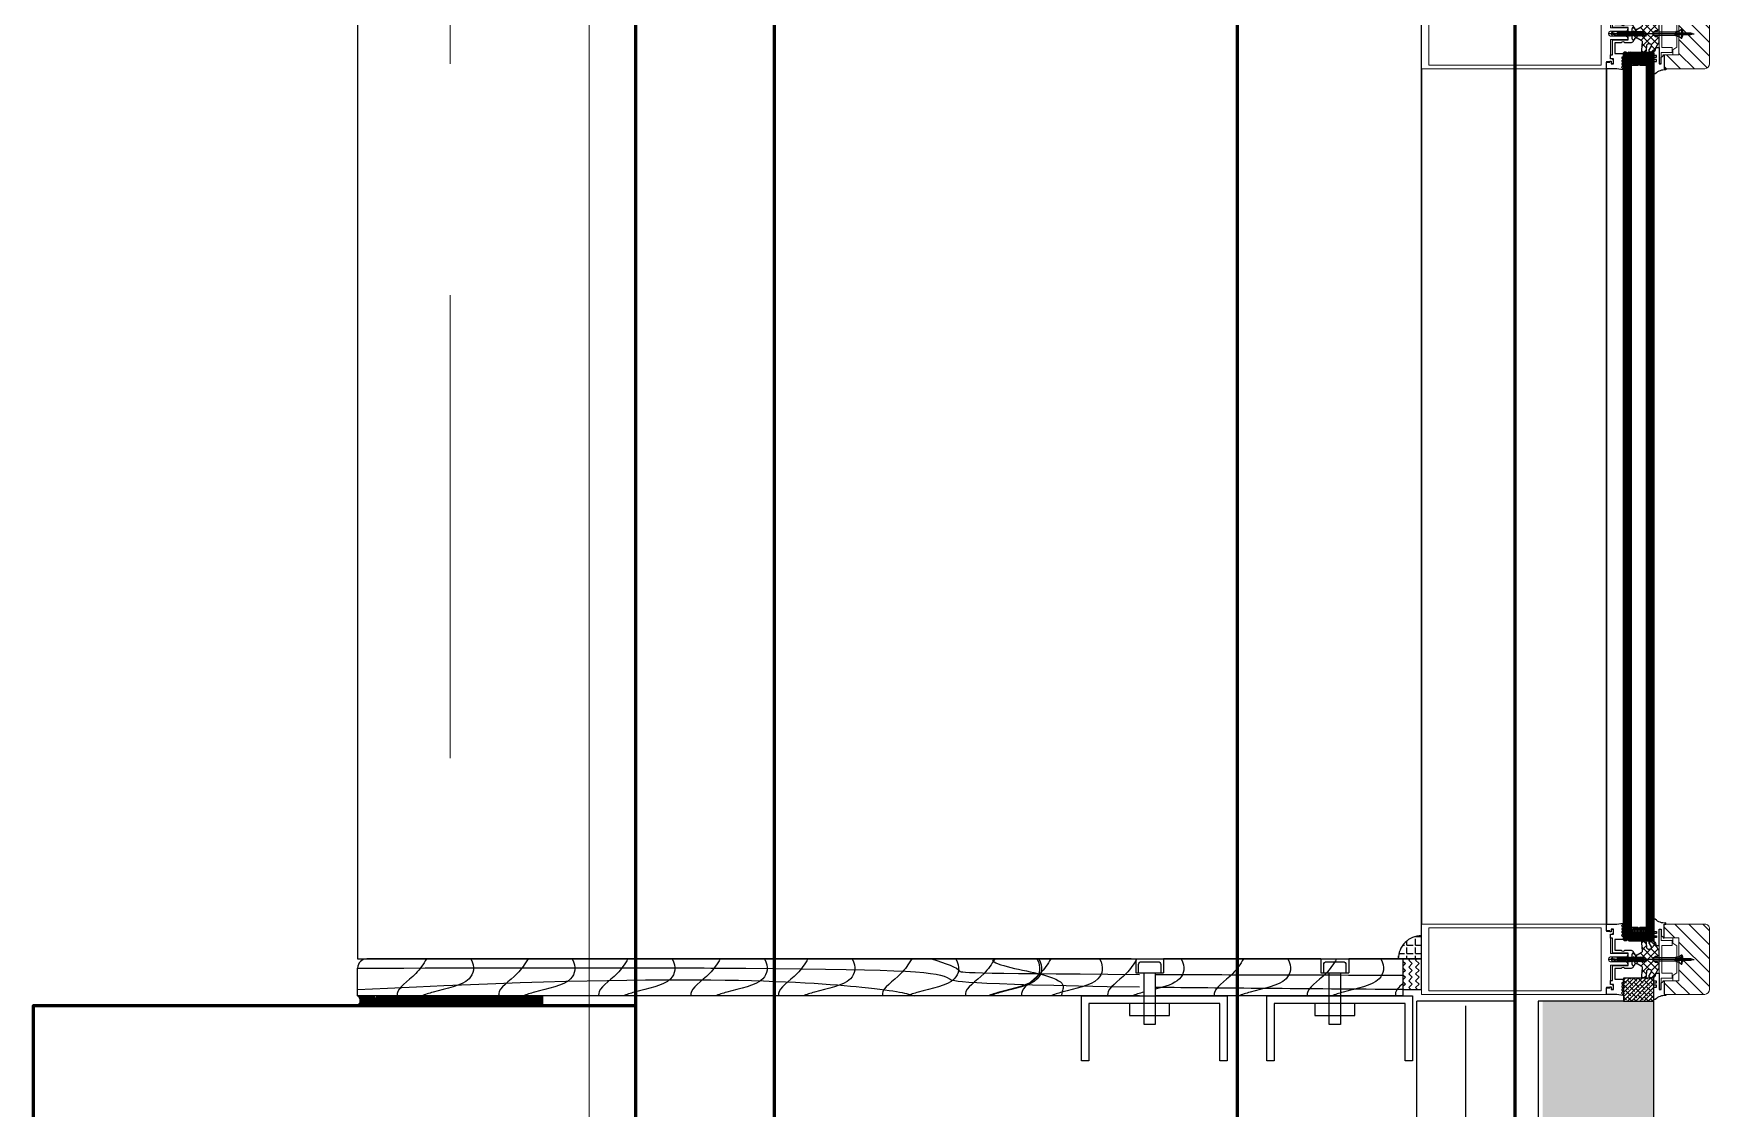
# Model space of a CAD drawing. Header units: centimetres. Extents: x -20963 to 233486, y -95276 to 159172.
# Drawn here: x 106858.2 to 107039.2, y 32817.1 to 32933.2 of the extents above; entities that cross this region are included whole.
import ezdxf

# ---------------------------------------------------------------- set-up
doc = ezdxf.new("R2010")
doc.units = ezdxf.units.CM
doc.header["$LTSCALE"] = 10
doc.header["$MEASUREMENT"] = 0
for name, pattern in [('006 plans$0$Dash2', [3, 1.5, -1.5]), ('006 plans$0$HIDDEN', [0.375, 0.25, -0.125]), ('DASHDOT2', [0.5, 0.25, -0.125, 0, -0.125])]:
    doc.linetypes.add(name, pattern=pattern)
for name, color, linetype in [('006 plans$0$$0$A-ELV-20', 11, 'Continuous'), ('006 plans$0$$WALL SECTION$0$A-LINE-20', 11, 'Continuous'), ('006 plans$0$$WALL SECTION$0$External Wall Details$0$A-DETL-INSL', 8, 'Continuous'), ('006 plans$0$A-ELEV3', 2, 'Continuous'), ('006 plans$0$A-ELEV5', 8, 'Continuous'), ('006 plans$0$Fastener', 80, 'Continuous'), ('006 plans$0$isocab panels', 5, 'Continuous'), ('A-MA-DEMISE LINE', 10, 'DASHDOT2'), ('LP-DIMENSION_INT_100', 51, 'Continuous')]:
    doc.layers.add(name, color=color, linetype=linetype)
for name, color, linetype, lineweight in [('006 plans$0$A-DOOR', 5, 'Continuous', 13), ('006 plans$0$A-FLOR-OVHD', 1, '006 plans$0$Dash2', 13), ('006 plans$0$A-LIN-30', 2, 'Continuous', 30), ('006 plans$0$A-WALL-FULL', 6, 'Continuous', 60), ('006 plans$0$aluminium', 9, 'Continuous', 9), ('006 plans$0$EPDM Gasket', 77, 'Continuous', 25), ('006 plans$0$Glazing', 3, 'Continuous', 25), ('006 plans$0$Hatch', 89, 'Continuous', 13), ('006 plans$0$timber', 252, 'Continuous', 13), ('006 Slab Edge$0$A-SLB-EDG', 171, 'Continuous', 60), ('006 Slab Edge$0$UPSTAND', 4, 'Continuous', 60)]:
    doc.layers.add(name, color=color, linetype=linetype, lineweight=lineweight)
doc.linetypes.add('006 plans$0$$WALL SECTION$0$External Wall Details$0$BATTING', pattern='A,0.00254,-2.54,[134,ltypeshp.shx,S=2.54,R=0,X=-2.54,Y=0],-5.08,[134,ltypeshp.shx,S=2.54,R=180,X=2.54,Y=0],-2.54', length=10.16254)

# ---------------------------------------------------------------- blocks, each defined once
blk = doc.blocks.new('006 plans$0$SPF2_MULLION')
at = {"layer": '006 plans$0$Hatch'}
h = blk.add_hatch(dxfattribs=at)
h.set_pattern_fill('JIS_WOOD', color=256, scale=15, style=0)
h.set_pattern_definition([(45, (-3416.731, -1551.975), (-7.5, 7.5), [])])
edge = h.paths.add_edge_path()
edge.add_line((-37.8, 11.1), (-37.8, 55.1))
edge.add_arc((-32.8, 55.1), 5, 90, 180, ccw=False)
edge.add_line((-32.8, 60.1), (32.8, 60.1))
edge.add_arc((32.3, 54.2), 5.88, 8.3766, 84.9448, ccw=False)
edge.add_line((38.1, 55.1), (38.2, 11.1))
edge.add_line((38.2, 11.1), (23.2, 11.1))
edge.add_line((23.2, 11.1), (23.2, 27))
edge.add_line((23.2, 27), (-22.9, 27))
edge.add_line((-22.9, 27), (-22.9, 11.1))
edge.add_line((-22.9, 11.1), (-37.8, 11.1))
h = blk.add_hatch(dxfattribs=at)
h.set_pattern_fill('ANSI37', color=87, scale=1.796366, angle=180, style=0)
h.set_pattern_definition([(225, (5964.251, 1707.88), (4.0329576, -4.0329576), []), (315, (5964.251, 1707.88), (4.0329576, 4.0329576), [])])
h.paths.add_polyline_path([(17.2, -5.2), (17.7, -5.3), (18.1, -5.4), (18.6, -5.3), (19, -5.2), (19.4, -4.9), (19.7, -4.5), (19.9, -4.1), (19.9, -3.6), (19.9, -1.5), (19.9, -1.1), (19.7, -0.6), (19.4, -0.3), (19, 0), (9.6, 5.5), (9.3, 5.6), (9, 5.7), (8.7, 5.7), (5.5, 5.7), (5.1, 5.7), (4.6, 5.5), (4.3, 5.2), (4, 4.8), (3.8, 4.4), (3.7, 3.9), (3.7, 2.2), (3.7, 2), (3.6, 1.8), (3.5, 1.6), (2.5, 0.6), (2.2, 0.4), (1.9, 0.2), (1.6, 0.1), (1.2, 0.1), (-0.9, 0.1), (-1.4, 0.1), (-1.8, 0.3), (-2.2, 0.6), (-3.2, 1.6), (-3.3, 1.8), (-3.4, 2), (-3.4, 2.2), (-3.4, 3.9), (-3.5, 4.3), (-3.6, 4.7), (-3.8, 5.1), (-4.1, 5.3), (-4.5, 5.6), (-4.8, 5.7), (-5.2, 5.7), (-8.4, 5.7), (-8.7, 5.7), (-9, 5.6), (-9.3, 5.5), (-18.7, 0), (-19.1, -0.3), (-19.4, -0.6), (-19.5, -1.1), (-19.6, -1.5), (-19.6, -3.6), (-19.5, -4.1), (-19.4, -4.5), (-19.1, -4.9), (-18.7, -5.2), (-18.3, -5.3), (-17.8, -5.4), (-17.3, -5.3), (-16.9, -5.2), (-13.3, -3.1), (-12.9, -2.9), (-12.5, -2.9), (-12.1, -2.9), (-11.7, -3), (-11.3, -3.2), (-11, -3.5), (-10.8, -3.8), (-10.7, -4.2), (-10.6, -4.6), (-10.6, -5.8), (-10.7, -6.3), (-10.8, -6.7), (-11.1, -7), (-11.4, -7.3), (-11.8, -7.5), (-12.3, -7.6), (-18, -8.1), (-18.4, -8.2), (-18.8, -8.4), (-19.1, -8.7), (-19.4, -9.1), (-19.5, -9.5), (-19.6, -9.9), (-19.6, -11.7), (-19.6, -12.1), (-19.4, -12.5), (-19.2, -12.9), (-18.9, -13.2), (-18.5, -13.4), (-18.1, -13.5), (-17.7, -13.5), (-8.7, -12.7), (-8.3, -12.7), (-7.9, -12.8), (-7.6, -13), (-7.2, -13.3), (-7, -13.6), (-4.4, -18.2), (-4.3, -18.4), (-4.2, -18.6), (-4.2, -19.5), (-4.3, -19.8), (-4.4, -20), (-4.5, -20.1), (-4.7, -20.3), (-4.9, -20.4), (-5.9, -20.7), (-6.1, -20.8), (-6.2, -20.9), (-6.4, -21.1), (-6.5, -21.3), (-6.5, -21.6), (-6.5, -22), (-6.4, -22.5), (-6.3, -22.9), (-6, -23.3), (-5.6, -23.6), (-5.2, -23.7), (-4.7, -23.8), (5, -23.8), (5.4, -23.8), (5.8, -23.6), (6.1, -23.4), (6.4, -23.1), (6.6, -22.8), (6.8, -22.4), (6.8, -22), (6.8, -21.6), (6.8, -21.3), (6.7, -21.1), (6.6, -20.9), (6.4, -20.8), (6.2, -20.7), (5.2, -20.4), (5, -20.3), (4.8, -20.1), (4.7, -20), (4.6, -19.8), (4.6, -19.5), (4.6, -18.6), (4.6, -18.4), (4.7, -18.2), (7.3, -13.6), (7.6, -13.3), (7.9, -13), (8.2, -12.8), (8.6, -12.7), (9, -12.7), (18, -13.5), (18.4, -13.5), (18.8, -13.4), (19.2, -13.2), (19.5, -12.9), (19.7, -12.5), (19.9, -12.1), (19.9, -11.7), (19.9, -9.9), (19.9, -9.5), (19.7, -9.1), (19.4, -8.7), (19.1, -8.4), (18.7, -8.2), (18.3, -8.1), (12.6, -7.6), (12.1, -7.5), (11.7, -7.3), (11.4, -7), (11.1, -6.7), (11, -6.3), (10.9, -5.8), (10.9, -4.6), (11, -4.2), (11.2, -3.7), (11.5, -3.4), (11.8, -3.1), (12.3, -2.9), (12.7, -2.8), (13.2, -2.9), (13.6, -3.1)])
at = {"layer": '006 plans$0$aluminium'}
for points in [[(15.2, 8.7), (-14.8, 8.7), (-14.8, 19.6), (-20.1, 19.6), (-20.1, 7.7), (-32, 7.7), (-32, 5.7), (32.3, 5.7), (32.3, 7.7), (20.4, 7.7), (20.4, 19.6), (15.2, 19.6), (15.2, 8.7)], [(23.2, 27), (23.2, 20.4), (17.5, 20.4), (14.9, 24.8), (-14.6, 24.8), (-17.2, 20.4), (-22.9, 20.4), (-22.9, 27), (23.2, 27)]]:
    blk.add_lwpolyline(points, dxfattribs=at)
blk.add_lwpolyline([(-30, -51.1), (-37.8, -51.1), (-37.8, -251.1), (38.2, -251.1), (38.2, -51.1), (30.3, -51.1), (30.3, -47.4), (29.8, -47.4), (29.8, -46.1), (32.3, -46.1), (32.3, -43.9), (28.4, -43.9, 0.292757), (27.5, -45.6), (27.5, -47), (6.3, -47), (6.3, -27.8), (2.9, -29.2), (2.9, -46.7), (1.9, -48.7), (-1.5, -48.7), (-2.6, -46.7), (-2.6, -29.2), (-6, -27.8), (-6, -47), (-27.2, -47), (-27.2, -45.6, 0.292757), (-28, -43.9), (-32, -43.9), (-32, -46.1), (-29.5, -46.1), (-29.5, -47.4), (-30, -47.4)], format="xyb", close=True, dxfattribs=at)
blk.add_lwpolyline([(-33.8, -243.1), (34.2, -243.1), (34.2, -57.1), (-33.8, -57.1)], close=True, dxfattribs=at)
at = {"layer": '006 plans$0$EPDM Gasket'}
for points in [[(-19.3, 0, -0.140493), (-14.8, 2.6), (-14.8, 5.7), (-32.4, 5.7), (-32.4, 7.7), (-25.1, 7.7, -0.399728), (-22.9, 10.2), (-22.9, 11.1), (-37.8, 11.1), (-37.8, 12.8), (-39.1, 12.8, -0.229751), (-43.2, 1.5), (-43.2, 0), (-30, 0), (-30, 2.9), (-27.9, 2.9), (-27.9, 0), (-25.4, 0), (-25.4, 2.9), (-23.3, 2.9), (-23.3, 0), (-19.3, 0)], [(19.6, 0, 0.140493), (15.1, 2.6), (15.1, 5.7), (32.7, 5.7), (32.7, 7.7), (25.4, 7.7, 0.399728), (23.2, 10.2), (23.2, 11.1), (38.2, 11.1), (38.2, 12.8), (39.4, 12.8, 0.229751), (43.5, 1.5), (43.5, 0), (30.3, 0), (30.3, 2.9), (28.2, 2.9), (28.2, 0), (25.7, 0), (25.7, 2.9), (23.6, 2.9), (23.6, 0), (19.6, 0)], [(6.8, -27.8), (-6.5, -27.8), (-6.5, -44.7), (-22.6, -44.7), (-22.6, -46.8), (-27, -46.8), (-27, -43.6), (-32.5, -43.6), (-32.5, -46.1), (-29.5, -46.1), (-29.5, -47.4), (-30.6, -47.4), (-30.6, -51.1), (-37.8, -51.1), (-37.8, -42, 0.063303), (-38.9, -33.6), (-38.9, -32.9), (-37.8, -32.9), (-37.1, -34.2, 0.827861), (-35.5, -34.1), (-35.5, -32.9), (-34.3, -32.9), (-33.3, -34.5, 0.567419), (-32, -34.3), (-32, -32.9), (-30.9, -32.9), (-30.1, -34.2, 0.827861), (-28.6, -34.1), (-28.6, -32.9), (-27.3, -32.9), (-26.4, -34.5, 0.567419), (-25, -34.3), (-25, -33), (-21.3, -33), (-21.3, -42.3), (-9.9, -42.3), (-9.9, -35.3, 0.663714), (-9.9, -31.3), (-9.9, -25.6, -0.178684), (-8.4, -22.3), (-6.5, -22.3, -0.102284), (-5.2, -23.8), (0.2, -23.8), (5.5, -23.8, -0.102284), (6.8, -22.3), (8.7, -22.3, -0.178684), (10.2, -25.6), (10.2, -31.3, 0.663714), (10.2, -35.3), (10.2, -42.3), (21.7, -42.3), (21.7, -33), (25.4, -33), (25.4, -34.3, 0.567419), (26.7, -34.5), (27.7, -32.9), (28.9, -32.9), (28.9, -34.1, 0.827861), (30.4, -34.2), (31.2, -32.9), (32.3, -32.9), (32.3, -34.3, 0.567419), (33.6, -34.5), (34.6, -32.9), (35.8, -32.9), (35.8, -34.1, 0.827861), (37.4, -34.2), (38.2, -32.9), (39.2, -32.9), (39.2, -33.6, 0.063303), (38.2, -42), (38.2, -51.1), (30.9, -51.1), (30.9, -47.4), (29.8, -47.4), (29.8, -46.1), (32.8, -46.1), (32.8, -43.6), (27.3, -43.6), (27.3, -46.8), (22.9, -46.8), (22.9, -44.7), (6.8, -44.7), (6.8, -27.8)]]:
    blk.add_lwpolyline(points, format="xyb", dxfattribs=at)
blk.add_lwpolyline([(17.2, -5.2), (17.7, -5.3), (18.1, -5.4), (18.6, -5.3), (19, -5.2), (19.4, -4.9), (19.7, -4.5), (19.9, -4.1), (19.9, -3.6), (19.9, -1.5), (19.9, -1.1), (19.7, -0.6), (19.4, -0.3), (19, 0), (9.6, 5.5), (9.3, 5.6), (9, 5.7), (8.7, 5.7), (5.5, 5.7), (5.1, 5.7), (4.6, 5.5), (4.3, 5.2), (4, 4.8), (3.8, 4.4), (3.7, 3.9), (3.7, 2.2), (3.7, 2), (3.6, 1.8), (3.5, 1.6), (2.5, 0.6), (2.2, 0.4), (1.9, 0.2), (1.6, 0.1), (1.2, 0.1), (-0.9, 0.1), (-1.4, 0.1), (-1.8, 0.3), (-2.2, 0.6), (-3.2, 1.6), (-3.3, 1.8), (-3.4, 2), (-3.4, 2.2), (-3.4, 3.9), (-3.5, 4.3), (-3.6, 4.7), (-3.8, 5.1), (-4.1, 5.3), (-4.5, 5.6), (-4.8, 5.7), (-5.2, 5.7), (-8.4, 5.7), (-8.7, 5.7), (-9, 5.6), (-9.3, 5.5), (-18.7, 0), (-19.1, -0.3), (-19.4, -0.6), (-19.5, -1.1), (-19.6, -1.5), (-19.6, -3.6), (-19.5, -4.1), (-19.4, -4.5), (-19.1, -4.9), (-18.7, -5.2), (-18.3, -5.3), (-17.8, -5.4), (-17.3, -5.3), (-16.9, -5.2), (-13.3, -3.1), (-12.9, -2.9), (-12.5, -2.9), (-12.1, -2.9), (-11.7, -3), (-11.3, -3.2), (-11, -3.5), (-10.8, -3.8), (-10.7, -4.2), (-10.6, -4.6), (-10.6, -5.8), (-10.7, -6.3), (-10.8, -6.7), (-11.1, -7), (-11.4, -7.3), (-11.8, -7.5), (-12.3, -7.6), (-18, -8.1), (-18.4, -8.2), (-18.8, -8.4), (-19.1, -8.7), (-19.4, -9.1), (-19.5, -9.5), (-19.6, -9.9), (-19.6, -11.7), (-19.6, -12.1), (-19.4, -12.5), (-19.2, -12.9), (-18.9, -13.2), (-18.5, -13.4), (-18.1, -13.5), (-17.7, -13.5), (-8.7, -12.7), (-8.3, -12.7), (-7.9, -12.8), (-7.6, -13), (-7.2, -13.3), (-7, -13.6), (-4.4, -18.2), (-4.3, -18.4), (-4.2, -18.6), (-4.2, -19.5), (-4.3, -19.8), (-4.4, -20), (-4.5, -20.1), (-4.7, -20.3), (-4.9, -20.4), (-5.9, -20.7), (-6.1, -20.8), (-6.2, -20.9), (-6.4, -21.1), (-6.5, -21.3), (-6.5, -21.6), (-6.5, -22), (-6.4, -22.5), (-6.3, -22.9), (-6, -23.3), (-5.6, -23.6), (-5.2, -23.7), (-4.7, -23.8), (5, -23.8), (5.4, -23.8), (5.8, -23.6), (6.1, -23.4), (6.4, -23.1), (6.6, -22.8), (6.8, -22.4), (6.8, -22), (6.8, -21.6), (6.8, -21.3), (6.7, -21.1), (6.6, -20.9), (6.4, -20.8), (6.2, -20.7), (5.2, -20.4), (5, -20.3), (4.8, -20.1), (4.7, -20), (4.6, -19.8), (4.6, -19.5), (4.6, -18.6), (4.6, -18.4), (4.7, -18.2), (7.3, -13.6), (7.6, -13.3), (7.9, -13), (8.2, -12.8), (8.6, -12.7), (9, -12.7), (18, -13.5), (18.4, -13.5), (18.8, -13.4), (19.2, -13.2), (19.5, -12.9), (19.7, -12.5), (19.9, -12.1), (19.9, -11.7), (19.9, -9.9), (19.9, -9.5), (19.7, -9.1), (19.4, -8.7), (19.1, -8.4), (18.7, -8.2), (18.3, -8.1), (12.6, -7.6), (12.1, -7.5), (11.7, -7.3), (11.4, -7), (11.1, -6.7), (11, -6.3), (10.9, -5.8), (10.9, -4.6), (11, -4.2), (11.2, -3.7), (11.5, -3.4), (11.8, -3.1), (12.3, -2.9), (12.7, -2.8), (13.2, -2.9), (13.6, -3.1)], close=True, dxfattribs=at)
at = {"layer": '006 plans$0$Fastener'}
for p, q in [((-0.9, 39.7), (1.2, 40.1)), ((-0.9, 38.9), (1.2, 39.3)), ((-0.9, 38.2), (1.2, 38.5)), ((-0.9, 37.4), (1.2, 37.8)), ((-0.9, 36.6), (1.2, 37)), ((-0.9, 35.8), (1.2, 36.2)), ((-0.7, 40.5), (1, 40.8)), ((-0.6, 39.5), (0.2, 42)), ((-0.6, 38.8), (-0.6, 39.5)), ((-0.6, 38), (-0.6, 38.8)), ((-0.6, 37.2), (-0.6, 38)), ((-0.6, 36.5), (-0.6, 37.2)), ((-0.6, 35.7), (-0.6, 36.5)), ((1, 39.9), (0.2, 42)), ((1, 39.1), (1, 39.9)), ((1, 38.4), (1, 39.1)), ((1, 37.6), (1, 38.4)), ((1, 36.8), (1, 37.6)), ((1, 36.1), (1, 36.8)), ((-3, 24.7), (-3, 24.7)), ((-2.9, 24.8), (3.2, 24.8)), ((-2.8, 24.6), (-2.9, 24.6)), ((-2.1, 23.9), (-2.8, 24.6)), ((-2.6, 24.6), (3, 24.6)), ((-1.9, 24.5), (-1.9, 24.1)), ((-1.4, 24.6), (-1.8, 24.6)), ((-1.8, 24), (2.1, 24)), ((2.1, 23.9), (-1.8, 23.9)), ((2, 23.7), (-1.7, 23.7)), ((-1.4, 24.8), (-1.4, 24.6)), ((-1.3, 24.8), (-1.4, 24.8)), ((1.7, 24.6), (-1.4, 24.6)), ((1.6, 24.8), (-1.3, 24.8)), ((-0.9, 35.1), (1.2, 35.5)), ((-0.9, 34.3), (1.2, 34.7)), ((-0.9, 33.5), (1.2, 33.9)), ((-0.9, 32.8), (1.2, 33.1)), ((-0.9, 32), (1.2, 32.4)), ((-0.9, 31.2), (1.2, 31.6)), ((-0.9, 30.5), (1.2, 30.8)), ((-0.9, 29.7), (1.2, 30.1)), ((-0.9, 28.9), (1.2, 29.3)), ((-0.9, 28.1), (1.2, 28.5)), ((-0.9, 27.4), (1.2, 27.8)), ((-0.9, 26.6), (1.2, 27)), ((-0.9, 25.8), (1.2, 26.2)), ((-0.6, 34.9), (-0.6, 35.7)), ((-0.6, 34.1), (-0.6, 34.9)), ((-0.6, 33.4), (-0.6, 34.1)), ((-0.6, 32.6), (-0.6, 33.4)), ((-0.6, 31.8), (-0.6, 32.6)), ((-0.6, 31.1), (-0.6, 31.8)), ((-0.6, 30.3), (-0.6, 31.1)), ((-0.6, 29.5), (-0.6, 30.3)), ((-0.6, 28.8), (-0.6, 29.5)), ((-0.6, 28), (-0.6, 28.8)), ((-0.6, 27.2), (-0.6, 28)), ((-0.6, 26.4), (-0.6, 27.2)), ((-0.6, 25.7), (-0.6, 26.4)), ((-0.6, 25.1), (-0.6, 25.7)), ((0, 25.4), (1.2, 25.4)), ((1, 35.3), (1, 36.1)), ((1, 34.5), (1, 35.3)), ((1, 33.8), (1, 34.5)), ((1, 33), (1, 33.8)), ((1, 32.2), (1, 33)), ((1, 31.4), (1, 32.2)), ((1, 30.7), (1, 31.4)), ((1, 29.9), (1, 30.7)), ((1, 29.1), (1, 29.9)), ((1, 28.4), (1, 29.1)), ((1, 27.6), (1, 28.4)), ((1, 26.8), (1, 27.6)), ((1, 26.1), (1, 26.8)), ((1, 25.3), (1, 26.1)), ((1, 25.1), (1, 25.3)), ((1.7, 24.8), (1.6, 24.8)), ((1.7, 24.6), (1.7, 24.8)), ((2.1, 24.6), (1.7, 24.6)), ((2.2, 24.1), (2.2, 24.5)), ((3.1, 24.6), (2.4, 23.9)), ((3.2, 24.6), (3.1, 24.6)), ((3.4, 24.7), (3.4, 24.7))]:
    blk.add_line(p, q, dxfattribs=at)
at = {"layer": '006 plans$0$Fastener', "color": 2}
blk.add_line((0.2, 22.4), (0.2, 43.4), dxfattribs=at)
at = {"layer": '006 plans$0$Fastener'}
for points in [[(2.2, 24.9), (2.2, -0.9), (-1.9, -0.9), (-1.9, 24.9, -0.199799), (-2.5, 26.9), (-4.8, 29.7), (-4.8, 30.1, -0.053028), (-2.7, 31)], [(-1.9, 24.9), (2.2, 24.9, 0.199799), (2.8, 26.9), (5.2, 29.7), (5.2, 30.1, 0.053028), (3, 31)]]:
    blk.add_lwpolyline(points, format="xyb", dxfattribs=at)
for points in [[(-4.8, 29.9), (5.2, 29.9)], [(-2.7, 31), (3, 31)], [(-2.5, 26.9), (2.8, 26.9)], [(2.1, -8.9), (2.1, -10.2), (2.1, -10.2), (2.1, -10.2), (2, -10.3), (1.9, -10.3), (1.6, -10.4), (1, -10.5), (-0.9, -10.8), (-1.4, -10.9), (-1.7, -10.9), (-2.3, -11.2), (-2.5, -11.2), (-2.5, -11.3), (-2.3, -11.4), (-1.8, -11.6)], [(-1.8, -13.3), (-2.3, -13.1), (-2.5, -13.1), (-2.5, -13), (-1.7, -12.7), (-1.5, -12.6), (-1.1, -12.6), (-0.2, -12.4), (0.9, -12.2), (1.4, -12.2), (1.8, -12.1), (2, -12), (2.1, -12), (2.1, -11.9), (2.1, -11.9), (2.1, -10.7)], [(2.1, -12.5), (2.1, -13.7), (2.1, -13.7), (2.1, -13.8), (2, -13.8), (1.8, -13.8), (1.5, -13.9), (1, -14), (-0.9, -14.3), (-1.4, -14.4), (-1.7, -14.4), (-2.4, -14.8), (-2.5, -14.8), (-2.3, -14.9), (-1.8, -15.1)], [(-1.8, -16.9), (-2.3, -16.7), (-2.5, -16.6), (-2.4, -16.5), (-1.6, -16.2), (-1.4, -16.1), (-0.8, -16), (1, -15.8), (1.4, -15.7), (1.8, -15.6), (1.9, -15.6), (2.1, -15.5), (2.1, -15.5), (2.1, -15.5), (2.1, -15.4), (2.1, -14.2)], [(2.1, -16), (2.1, -17.2), (2.1, -17.2), (2.1, -17.3), (2, -17.3), (1.9, -17.3), (1.8, -17.4), (1.4, -17.4), (0.9, -17.5), (-0.8, -17.8), (-1.3, -17.9), (-1.6, -18), (-1.8, -18), (-2.4, -18.3), (-2.5, -18.3), (-2.4, -18.4), (-1.8, -18.6)], [(-1.8, -11), (-1.8, -9.8), (-1.8, -9.7), (-1.8, -9.7), (-1.7, -9.7), (-1.4, -9.6), (-1, -9.5), (1.1, -9.2), (1.6, -9.1), (1.9, -9), (2, -9), (2.6, -8.7), (2.8, -8.7), (2.7, -8.6), (2.1, -8.4)], [(-1.8, -12.7), (-1.8, -11.5), (-1.8, -11.5), (-1.8, -11.4), (-1.7, -11.4), (-1.4, -11.3), (-0.8, -11.2), (0.8, -11), (1.4, -10.9), (1.8, -10.8), (2, -10.8), (2.8, -10.4), (2.8, -10.4), (2.6, -10.3), (2.1, -10.1)], [(-1.8, -14.5), (-1.8, -13.3), (-1.8, -13.2), (-1.8, -13.2), (-1.7, -13.2), (-1.5, -13.1), (-1, -13), (0.9, -12.7), (1.5, -12.6), (1.8, -12.6), (2, -12.5), (2.6, -12.3), (2.8, -12.2), (2.8, -12.1), (2.6, -12), (2.1, -11.9)], [(-1.8, -16.3), (-1.8, -15), (-1.8, -15), (-1.8, -15), (-1.6, -14.9), (-1.4, -14.8), (-0.8, -14.8), (0.9, -14.5), (1.4, -14.4), (1.7, -14.3), (1.9, -14.3), (2, -14.3), (2.6, -14), (2.8, -13.9), (2.8, -13.9), (2.1, -13.6)], [(2.1, -15.4), (2.8, -15.6), (2.8, -15.7), (2.6, -15.8), (2, -16), (1.9, -16.1), (1.6, -16.1), (1.1, -16.2), (-0.9, -16.5), (-1.4, -16.6), (-1.6, -16.7), (-1.8, -16.7), (-1.8, -16.8), (-1.8, -16.8), (-1.8, -18)], [(-1.8, -19.8), (-1.8, -18.6), (-1.8, -18.5), (-1.8, -18.5), (-1.7, -18.5), (-1.4, -18.4), (-1.1, -18.3), (0, -18.1), (1.1, -18), (1.6, -17.9), (1.8, -17.8), (2, -17.8), (2, -17.8), (2, -17.8), (2.7, -17.5), (2.8, -17.5), (2.7, -17.4), (2.1, -17.1)], [(2.1, -19), (2.1, -17.7)], [(-1.8, -20.4), (-2.4, -20.2), (-2.5, -20.1), (-2.4, -20), (-1.7, -19.8), (-1.6, -19.7), (-1.3, -19.6), (-0.9, -19.5), (0.8, -19.3), (1.3, -19.2), (1.8, -19.1), (2, -19.1), (2.1, -19), (2.1, -19), (2.1, -19)], [(2.1, -20.7), (2.1, -20.7), (2.1, -20.8), (2, -20.8), (1.8, -20.9), (1.4, -21), (0.9, -21.1), (-0.9, -21.3), (-1.4, -21.4), (-1.7, -21.5), (-1.8, -21.5), (-2.4, -21.8), (-2.5, -21.8), (-2.4, -21.9), (-1.8, -22.1)], [(2.1, -21.3), (2.1, -22.5), (2.1, -22.5), (2.1, -22.5), (2, -22.6), (1.8, -22.6), (1.4, -22.7), (0.9, -22.8), (-0.9, -23.1), (-1.4, -23.2), (-1.7, -23.2), (-1.8, -23.3), (-2.4, -23.5), (-2.5, -23.6), (-2.4, -23.7), (-1.8, -23.9)], [(-1.8, -25.7), (-2.4, -25.4), (-2.5, -25.4), (-2.4, -25.3), (-1.8, -25), (-1.6, -25), (-1.3, -24.9), (-0.9, -24.8), (0.8, -24.6), (1.3, -24.5), (1.8, -24.4), (2, -24.4), (2.1, -24.3), (2.1, -24.3), (2.1, -24.2), (2.1, -23)], [(-1.8, -27.4), (-2.4, -27.2), (-2.5, -27.1), (-2.4, -27), (-1.7, -26.8), (-1.6, -26.7), (-1.1, -26.6), (-0.6, -26.5), (1, -26.3), (1.6, -26.2), (1.9, -26.1), (2, -26.1), (2.1, -26.1), (2.1, -26), (2.1, -26), (2.1, -24.8)], [(2.1, -26.5), (2.1, -27.8), (2.1, -27.8), (2.1, -27.8), (2, -27.9), (1.9, -27.9), (1.5, -28), (1.1, -28.1), (-0.5, -28.3), (-1.3, -28.4), (-1.6, -28.5), (-1.7, -28.6), (-2.3, -28.8), (-2.5, -28.9), (-2.4, -28.9), (-1.8, -29.2)], [(2.1, -28.3), (2.1, -29.5), (2.1, -29.5), (2.1, -29.6), (2, -29.6), (1.8, -29.7), (1.6, -29.7), (1, -29.8), (-0.3, -30), (-1.1, -30.2), (-1.5, -30.2), (-1.7, -30.3), (-2.3, -30.5), (-2.5, -30.6), (-2.4, -30.7), (-1.8, -30.9)], [(2.1, -30.1), (2.1, -31.3), (2.1, -31.3), (2.1, -31.4), (2, -31.4), (1.8, -31.4), (1.4, -31.5), (0.8, -31.6), (-0.2, -31.8), (-1.1, -31.9), (-1.5, -32), (-1.7, -32.1), (-2.3, -32.3), (-2.5, -32.4), (-2.5, -32.4), (-1.8, -32.7)], [(-1.8, -34.5), (-2.3, -34.3), (-2.5, -34.2), (-2.5, -34.1), (-2.3, -34.1), (-1.7, -33.8), (-1.5, -33.7), (-1, -33.6), (0.9, -33.4), (1.5, -33.3), (1.8, -33.2), (2, -33.1), (2.1, -33.1), (2.1, -33.1), (2.1, -33), (2.1, -31.8)], [(2.1, -33.6), (2.1, -34.8), (2.1, -34.8), (2.1, -34.9), (2, -34.9), (1.9, -34.9), (1.6, -35), (1, -35.1), (-0.9, -35.4), (-1.4, -35.5), (-1.6, -35.5), (-1.8, -35.6), (-2.4, -35.9), (-2.5, -35.9), (-2.5, -35.9), (-2.5, -35.9), (-2.4, -36), (-1.8, -36.2)], [(2.1, -36.6), (2.5, -36.7), (2.6, -36.8), (2.6, -36.8), (2.6, -36.8), (2.4, -36.9), (2, -37.1), (1.8, -37.1), (1.5, -37.2), (0.9, -37.3), (-0.8, -37.5), (-1.4, -37.6), (-1.6, -37.6), (-1.8, -37.7), (-1.8, -37.7), (-1.8, -37.8), (-1.9, -37.8), (-2, -37.7), (-2, -37.7), (-2, -37.6), (-1.6, -37.4), (-1.2, -37.3), (-0.6, -37.2), (0.8, -37), (1.4, -36.9), (1.8, -36.8), (2, -36.8), (2.1, -36.7), (2.1, -36.7), (2.1, -36.6), (2.1, -35.3)], [(2.1, -18.9), (2.7, -19.1), (2.8, -19.2), (2.7, -19.3), (2.1, -19.5), (2, -19.6), (1.8, -19.6), (1.5, -19.7), (0.9, -19.8), (-0.9, -20), (-1.5, -20.1), (-1.7, -20.2), (-1.8, -20.3), (-1.8, -20.3), (-1.8, -20.3), (-1.8, -21.6)], [(2.1, -20.7), (2.7, -20.9), (2.8, -21), (2.7, -21), (2.1, -21.3), (2, -21.3), (1.8, -21.4), (1.4, -21.4), (0.8, -21.6), (0, -21.7), (-1, -21.8), (-1.5, -21.9), (-1.7, -22), (-1.8, -22), (-1.8, -22.1), (-1.8, -22.1), (-1.8, -23.3)], [(2.1, -22.4), (2.7, -22.6), (2.8, -22.7), (2.7, -22.8), (2.1, -23), (2, -23.1), (1.7, -23.1), (1.4, -23.2), (0.9, -23.3), (-0.2, -23.5), (-1.1, -23.6), (-1.5, -23.7), (-1.7, -23.7), (-1.8, -23.8), (-1.8, -23.8), (-1.8, -23.8), (-1.8, -25.1)], [(-1.8, -26.8), (-1.8, -25.6), (-1.8, -25.6), (-1.8, -25.5), (-1.7, -25.5), (-1.5, -25.4), (-1, -25.3), (0, -25.2), (0.8, -25.1), (1.4, -25), (1.8, -24.9), (2, -24.8), (2.1, -24.8), (2.7, -24.5), (2.8, -24.5), (2.7, -24.4), (2.1, -24.2)], [(-1.8, -28.6), (-1.8, -27.4), (-1.8, -27.3), (-1.8, -27.3), (-1.7, -27.3), (-1.4, -27.2), (-0.8, -27.1), (1, -26.8), (1.4, -26.7), (1.8, -26.7), (2, -26.6), (2.1, -26.6), (2.7, -26.3), (2.8, -26.2), (2.7, -26.2), (2.1, -25.9)], [(-1.8, -30.3), (-1.8, -29.1), (-1.8, -29.1), (-1.8, -29), (-1.7, -29), (-1.6, -29), (-1.3, -28.9), (-0.5, -28.8), (0.8, -28.6), (1.5, -28.5), (1.8, -28.4), (2, -28.3), (2.1, -28.3), (2.7, -28.1), (2.8, -28), (2.7, -27.9), (2.1, -27.7)], [(-1.8, -32.1), (-1.8, -30.9), (-1.8, -30.9), (-1.8, -30.8), (-1.7, -30.8), (-1.5, -30.7), (-1.1, -30.6), (-0.3, -30.5), (1.1, -30.3), (1.5, -30.2), (1.8, -30.2), (1.9, -30.1), (2.7, -29.8), (2.8, -29.7), (2.6, -29.7), (2.1, -29.5)], [(2.1, -31.2), (2.6, -31.4), (2.8, -31.5), (2.8, -31.6), (2, -31.9), (1.8, -31.9), (1.4, -32), (0.9, -32.1), (-0.9, -32.4), (-1.3, -32.4), (-1.6, -32.5), (-1.7, -32.6), (-1.8, -32.6), (-1.8, -32.6), (-1.8, -33.9)], [(2.1, -33), (2.6, -33.2), (2.8, -33.2), (2.8, -33.3), (2, -33.6), (1.8, -33.7), (1.4, -33.8), (0.9, -33.9), (-0.2, -34), (-1.1, -34.2), (-1.5, -34.2), (-1.7, -34.3), (-1.8, -34.3), (-1.8, -34.4), (-1.8, -34.4), (-1.8, -35.6)], [(-1.8, -36.1), (-1.6, -36), (-1.4, -36), (-0.9, -35.9), (1.1, -35.6), (1.6, -35.5), (1.9, -35.4), (2, -35.4), (2.6, -35.1), (2.8, -35.1), (2.8, -35), (2.6, -34.9), (2.1, -34.7)], [(-1.8, -35), (2.8, -35)], [(-1.8, -36.1), (-1.8, -36.1), (-1.8, -36.2), (-1.8, -37.5)], [(2.1, -20.7), (2.1, -19.5)], [(-2.1, -39.7), (2.4, -39.7)], [(-2.1, -39.7), (-2.1, -44.9), (0.2, -46.2), (2.4, -44.9), (2.4, -39.7)], [(-1.9, -39.7), (-1.9, -37.8)], [(-1.9, -38.3), (2.2, -38.3)], [(-1.9, -45), (-0.5, -44.5)], [(0.7, -39.7), (0.4, -40.7), (0.1, -41.9), (-0.2, -43.2), (-0.5, -44.5)], [(-0.5, -44.5), (0, -45.6), (0.2, -46.2), (1.9, -39.7)], [(2.2, -39.7), (2.2, -37)]]:
    blk.add_lwpolyline(points, dxfattribs=at)
at = {"layer": '006 plans$0$Fastener', "color": 2}
blk.add_lwpolyline([(0.2, 34.3), (0.2, -49.5)], dxfattribs=at)
at = {"layer": '006 plans$0$Fastener'}
for centre, radius, start, end in [((-2.9, 24.7), 0.11, 90, 180), ((-2.9, 24.7), 0.11, 180, 270), ((-1.7, 24.3), 0.55, 225, 270), ((-1.8, 24.5), 0.11, 90, 180), ((-1.8, 24.1), 0.11, 180, 270), ((-0.9, 25.1), 0.275, 270, 0), ((1.2, 25.1), 0.275, 180, 270), ((2, 24.3), 0.55, 270, 315), ((2.1, 24.5), 0.11, 0, 90), ((2.1, 24.1), 0.11, 270, 0), ((3.2, 24.7), 0.11, 0, 90), ((3.2, 24.7), 0.11, 270, 0)]:
    blk.add_arc(centre, radius, start, end, dxfattribs=at)
at = {"layer": '006 plans$0$timber'}
blk.add_lwpolyline([(-37.8, 11.1), (-37.8, 55.1, -0.414214), (-32.8, 60.1), (32.8, 60.1, -0.347103), (38.1, 55.1), (38.2, 11.1), (23.2, 11.1), (23.2, 27), (-22.9, 27), (-22.9, 11.1)], format="xyb", close=True, dxfattribs=at)
blk = doc.blocks.new('gfgf')
at = {"layer": '006 plans$0$$WALL SECTION$0$A-LINE-20'}
h = blk.add_hatch(dxfattribs=at)
h.set_pattern_fill('ZIGZAG', color=256, scale=1.645778, angle=135, style=0)
h.set_pattern_definition([(315, (231566.478, -354356.481), (9e-16, -7.389754686), [5.22534565, -5.22534565]), (225, (231570.173, -354360.176), (-7.389754686, -9e-16), [5.22534565, -5.22534565])])
h.paths.add_polyline_path([(406146.3, 255617.2), (406146.3, 255650.2), (406126.3, 255650.2), (406126.3, 255617.2)])
at = {"layer": '006 plans$0$A-ELEV5'}
h = blk.add_hatch(dxfattribs=at)
h.set_pattern_fill('ANGLE', color=256, scale=1.315789, angle=90, style=0)
h.set_pattern_definition([(90, (133422.638, -429350.298), (9.19078947, 6e-16), [6.68421053, -2.50657895]), (7e-15, (133422.638, -429350.298), (1e-15, -9.19078947), [6.68421053, -2.50657895])])
edge = h.paths.add_edge_path()
edge.add_line((406121.3, 255650.2), (406146.3, 255650.2))
edge.add_line((406146.3, 255650.2), (406146.3, 255675.2))
edge.add_arc((406146.3, 255650.2), 25, 450, 540)
at = {"layer": '006 plans$0$Hatch'}
h = blk.add_hatch(dxfattribs=at)
h.set_pattern_fill('ANSI38', color=256, angle=-90, style=0)
h.set_pattern_definition([(225, (1556537.226, -976811.23), (2.24506403, -2.24506403), []), (315, (1556537.226, -976811.23), (6.735192091, -2.24506403), [7.9375, -4.7625])])
h.paths.add_polyline_path([(406397.4, 255629.4), (406364.6, 255629.4), (406364.6, 255604.5), (406397.4, 255604.5)])
h = blk.add_hatch(dxfattribs=at)
h.set_pattern_fill('INSUL', color=256, scale=5, angle=45, style=0)
h.set_pattern_definition([(45, (-76873.154, 0.436), (-33.6759605, 33.6759605), []), (45, (-76884.38, 11.66), (-33.6759605, 33.6759605), [15.875, -15.875]), (45, (-76895.605, 22.886), (-33.6759605, 33.6759605), [15.875, -15.875])])
h.paths.add_polyline_path([(406277.4, 252545.9), (406397.4, 252545.9), (406397.4, 255604.5), (406372.4, 255604.5), (406364.6, 255604.5), (406277.4, 255604.5)])
at = {"layer": '006 plans$0$$0$A-ELV-20'}
blk.add_lwpolyline([(404997.4, 258617.1), (404997.4, 255650.2), (406146.3, 255650.2), (406146.3, 258617.1)], dxfattribs=at)
at = {"layer": '006 plans$0$$WALL SECTION$0$A-LINE-20'}
blk.add_lwpolyline([(406146.3, 255617.2), (406146.3, 255650.2), (406126.3, 255650.2), (406126.3, 255617.2)], close=True, dxfattribs=at)
at = {"layer": '006 plans$0$$WALL SECTION$0$External Wall Details$0$A-DETL-INSL', "linetype": '006 plans$0$$WALL SECTION$0$External Wall Details$0$BATTING', "ltscale": 5}
blk.add_lwpolyline([(406194.4, 252545.9), (406194.4, 255599.5)], dxfattribs=at)
at = {"layer": '006 plans$0$A-DOOR'}
blk.add_line((405247.4, 258617.1), (405247.4, 246500), dxfattribs=at)
at = {"layer": '006 plans$0$A-ELEV3'}
for p, q in [((405832.8, 255650.2), (405007.4, 255650.2)), ((405837.8, 255650.2), (405837.8, 255635.2)), ((406037.8, 255650.2), (405867.8, 255650.2)), ((405867.8, 255650.2), (405867.8, 255635.2)), ((406037.8, 255650.2), (406037.8, 255635.2)), ((406126.3, 255650.2), (406067.8, 255650.2)), ((406067.8, 255650.2), (406067.8, 255635.2)), ((406126.3, 255650.2), (406126.3, 255610.2)), ((404997.4, 255610.2), (404997.4, 255640.2)), ((405837.8, 255635.2), (405867.8, 255635.2)), ((406037.8, 255635.2), (406067.8, 255635.2)), ((405841.9, 255610.2), (404997.4, 255610.2)), ((406126.3, 255610.2), (405858.8, 255610.2))]:
    blk.add_line(p, q, dxfattribs=at)
blk.add_lwpolyline([(406121.3, 255650.2), (406146.3, 255650.2), (406146.3, 255675.2, 0.414214)], format="xyb", close=True, dxfattribs=at)
for points in [[(405840.8, 255635.2), (405840.8, 255644.2, -0.414214), (405843.8, 255647.2), (405861.8, 255647.2, -0.414214), (405864.8, 255644.2), (405864.8, 255635.2)], [(406040.8, 255635.2), (406040.8, 255644.2, -0.414214), (406043.8, 255647.2), (406061.8, 255647.2, -0.414214), (406064.8, 255644.2), (406064.8, 255635.2)]]:
    blk.add_lwpolyline(points, format="xyb", dxfattribs=at)
for points in [[(405858.8, 255635.2), (405858.8, 255579.3), (405846.8, 255579.3), (405846.8, 255635.2)], [(406058.8, 255635.2), (406058.8, 255579.3), (406046.8, 255579.3), (406046.8, 255635.2)]]:
    blk.add_lwpolyline(points, dxfattribs=at)
for points in [[(405779.2, 255540.2), (405779.2, 255610.2), (405936.7, 255610.2), (405936.7, 255540.2), (405928.7, 255540.2), (405928.7, 255602.2), (405787.2, 255602.2), (405787.2, 255540.2)], [(405979.2, 255540.2), (405979.2, 255610.2), (406136.7, 255610.2), (406136.7, 255540.2), (406128.7, 255540.2), (406128.7, 255602.2), (405987.2, 255602.2), (405987.2, 255540.2)]]:
    blk.add_lwpolyline(points, close=True, dxfattribs=at)
blk.add_arc((405007.4, 255640.2), 10, 90, 180, dxfattribs=at)
at = {"layer": '006 plans$0$A-ELEV5'}
for points in [[(405197.4, 255599.8), (405197.4, 255610.2), (405017.4, 255610.2), (405017.4, 255599.8)], [(405831.2, 255602.2), (405831.2, 255589.2), (405874.3, 255589.2), (405874.3, 255602.2)], [(406031.2, 255602.2), (406031.2, 255589.2), (406074.3, 255589.2), (406074.3, 255602.2)]]:
    blk.add_lwpolyline(points, close=True, dxfattribs=at)
for points in [[(405197.4, 255609), (405017.4, 255609)], [(405197.4, 255607.9), (405017.4, 255607.9)], [(405197.4, 255606.3), (405017.4, 255606.3)], [(405197.4, 255605), (405017.4, 255605)], [(405197.4, 255603.6), (405017.4, 255603.6)], [(405197.4, 255602.4), (405017.4, 255602.4)], [(405197.4, 255601), (405017.4, 255601)]]:
    blk.add_lwpolyline(points, dxfattribs=at)
for centre in [(404994, 255605), (404995, 255605), (404996, 255605), (404997, 255605), (404998, 255605), (404999, 255605), (405000, 255605), (405001, 255605), (405002, 255605), (405003, 255605), (405004, 255605), (405005, 255605), (405006, 255605), (405007, 255605), (405008, 255605), (405009, 255605), (405010, 255605), (405011, 255605)]:
    blk.add_arc(centre, 6.2, 303.451, 56.549, dxfattribs=at)
for points, knots in [([(405071.8, 255650.2), (405068.4, 255644.5), (405057.4, 255628.8), (405038.7, 255618.1), (405040.4, 255611), (405038.9, 255610.2)], [15.647677, 15.647677, 15.647677, 15.647677, 35.265766, 73.356329, 78.387449, 78.387449, 78.387449, 78.387449]), ([(405119.6, 255650.2), (405124.3, 255641.6), (405120.8, 255622.2), (405088.2, 255617.7), (405070.3, 255611.7), (405066.2, 255610.2)], [13.159986, 13.159986, 13.159986, 13.159986, 41.604388, 84.503619, 97.4701, 97.4701, 97.4701, 97.4701]), ([(405181.4, 255650.2), (405178, 255644.5), (405167, 255628.8), (405148.4, 255618.1), (405150, 255611), (405148.5, 255610.2)], [15.647677, 15.647677, 15.647677, 15.647677, 35.265766, 73.356329, 78.387449, 78.387449, 78.387449, 78.387449]), ([(405229.2, 255650.2), (405233.9, 255641.6), (405230.4, 255622.2), (405197.9, 255617.7), (405179.9, 255611.7), (405175.9, 255610.2)], [13.159986, 13.159986, 13.159986, 13.159986, 41.604388, 84.503619, 97.4701, 97.4701, 97.4701, 97.4701]), ([(405289.4, 255650.2), (405286, 255644.5), (405275, 255628.8), (405256.3, 255618.1), (405258, 255611), (405256.5, 255610.2)], [15.647677, 15.647677, 15.647677, 15.647677, 35.265766, 73.356329, 78.387449, 78.387449, 78.387449, 78.387449]), ([(405337.1, 255650.2), (405341.9, 255641.6), (405338.3, 255622.2), (405305.8, 255617.7), (405287.9, 255611.7), (405283.8, 255610.2)], [13.159986, 13.159986, 13.159986, 13.159986, 41.604388, 84.503619, 97.4701, 97.4701, 97.4701, 97.4701]), ([(405389, 255650.2), (405385.6, 255644.5), (405374.6, 255628.8), (405356, 255618.1), (405357.6, 255611), (405356.1, 255610.2)], [15.647677, 15.647677, 15.647677, 15.647677, 35.265766, 73.356329, 78.387449, 78.387449, 78.387449, 78.387449]), ([(405436.8, 255650.2), (405441.5, 255641.6), (405438, 255622.2), (405405.5, 255617.7), (405387.5, 255611.7), (405383.5, 255610.2)], [13.159986, 13.159986, 13.159986, 13.159986, 41.604388, 84.503619, 97.4701, 97.4701, 97.4701, 97.4701]), ([(405483.7, 255650.2), (405480.3, 255644.5), (405469.3, 255628.8), (405450.6, 255618.1), (405452.3, 255611), (405450.8, 255610.2)], [15.647677, 15.647677, 15.647677, 15.647677, 35.265766, 73.356329, 78.387449, 78.387449, 78.387449, 78.387449]), ([(405531.5, 255650.2), (405536.2, 255641.6), (405532.7, 255622.2), (405500.1, 255617.7), (405482.2, 255611.7), (405478.1, 255610.2)], [13.159986, 13.159986, 13.159986, 13.159986, 41.604388, 84.503619, 97.4701, 97.4701, 97.4701, 97.4701]), ([(405595.8, 255650.2), (405592.4, 255644.5), (405581.4, 255628.8), (405562.7, 255618.1), (405564.4, 255611), (405562.9, 255610.2)], [15.647677, 15.647677, 15.647677, 15.647677, 35.265766, 73.356329, 78.387449, 78.387449, 78.387449, 78.387449]), ([(405643.6, 255650.2), (405648.3, 255641.6), (405644.8, 255622.2), (405612.2, 255617.7), (405594.3, 255611.7), (405590.2, 255610.2)], [13.159986, 13.159986, 13.159986, 13.159986, 41.604388, 84.503619, 97.4701, 97.4701, 97.4701, 97.4701]), ([(405617.3, 255650.2), (405632.6, 255645.5), (405649.1, 255639.7), (405648, 255634.6), (405841.8, 255633.5)], [14.318083, 14.318083, 14.318083, 14.318083, 54.889586, 66.867654, 66.867654, 66.867654, 66.867654]), ([(405685.5, 255650.2), (405682.1, 255644.5), (405671.1, 255628.8), (405652.4, 255618.1), (405654.1, 255611), (405652.6, 255610.2)], [15.647677, 15.647677, 15.647677, 15.647677, 35.265766, 73.356329, 78.387449, 78.387449, 78.387449, 78.387449]), ([(405731.1, 255650.2), (405735.8, 255641.6), (405732.3, 255622.2), (405699.8, 255617.7), (405681.9, 255611.7), (405677.8, 255610.2)], [13.159986, 13.159986, 13.159986, 13.159986, 41.604388, 84.503619, 97.4701, 97.4701, 97.4701, 97.4701]), ([(405733.2, 255650.2), (405738, 255641.6), (405734.4, 255622.2), (405701.9, 255617.7), (405684, 255611.7), (405679.9, 255610.2)], [13.159986, 13.159986, 13.159986, 13.159986, 41.604388, 84.503619, 97.4701, 97.4701, 97.4701, 97.4701]), ([(405683.4, 255650.2), (405679.9, 255644.5), (405775, 255628.8), (405756.4, 255618.1), (405758, 255611), (405756.5, 255610.2)], [15.647677, 15.647677, 15.647677, 15.647677, 35.265766, 73.356329, 78.387449, 78.387449, 78.387449, 78.387449]), ([(405746.1, 255650.2), (405742.6, 255644.5), (405731.7, 255628.8), (405713, 255618.1), (405714.6, 255611), (405713.2, 255610.2)], [15.647677, 15.647677, 15.647677, 15.647677, 35.265766, 73.356329, 78.387449, 78.387449, 78.387449, 78.387449]), ([(405798.8, 255650.2), (405803.5, 255641.6), (405800, 255622.2), (405767.5, 255617.7), (405749.6, 255611.7), (405745.5, 255610.2)], [13.159986, 13.159986, 13.159986, 13.159986, 41.604388, 84.503619, 97.4701, 97.4701, 97.4701, 97.4701]), ([(405839.1, 255650.2), (405835.7, 255644.5), (405824.7, 255628.8), (405806.1, 255618.1), (405807.7, 255611), (405806.2, 255610.2)], [15.647677, 15.647677, 15.647677, 15.647677, 35.265766, 73.356329, 78.387449, 78.387449, 78.387449, 78.387449]), ([(405886.9, 255650.2), (405891.6, 255641.6), (405888.7, 255625.6), (405869.3, 255620.2), (405858.8, 255617.6)], [13.159986, 13.159986, 13.159986, 13.159986, 41.604388, 72.267955, 72.267955, 72.267955, 72.267955]), ([(405954.2, 255650.2), (405950.8, 255644.5), (405939.8, 255628.8), (405921.1, 255618.1), (405922.8, 255611), (405921.3, 255610.2)], [15.647677, 15.647677, 15.647677, 15.647677, 35.265766, 73.356329, 78.387449, 78.387449, 78.387449, 78.387449]), ([(406002, 255650.2), (406006.7, 255641.6), (406003.2, 255622.2), (405970.6, 255617.7), (405952.7, 255611.7), (405948.6, 255610.2)], [13.159986, 13.159986, 13.159986, 13.159986, 41.604388, 84.503619, 97.4701, 97.4701, 97.4701, 97.4701]), ([(406054.7, 255650.2), (406051.3, 255644.5), (406040.3, 255628.8), (406021.6, 255618.1), (406023.3, 255611), (406021.8, 255610.2)], [15.647677, 15.647677, 15.647677, 15.647677, 35.265766, 73.356329, 78.387449, 78.387449, 78.387449, 78.387449]), ([(406102.5, 255650.2), (406107.2, 255641.6), (406103.7, 255622.2), (406071.2, 255617.7), (406053.2, 255611.7), (406049.1, 255610.2)], [13.159986, 13.159986, 13.159986, 13.159986, 41.604388, 84.503619, 97.4701, 97.4701, 97.4701, 97.4701]), ([(404997.4, 255640.2), (405275.4, 255641.1), (405587.3, 255639.2), (405632, 255636.2), (405643.1, 255623.2), (405841.8, 255619.9)], [111.477099, 111.477099, 111.477099, 111.477099, 136.433348, 209.347945, 231.605967, 231.605967, 231.605967, 231.605967]), ([(404997.4, 255617.1), (405349.1, 255635.3), (405569.8, 255619.5), (405590.7, 255612.9), (405599.1, 255610.2)], [153.663163, 153.663163, 153.663163, 153.663163, 193.182289, 219.616434, 219.616434, 219.616434, 219.616434]), ([(405846.8, 255614.5), (405846.6, 255614.4), (405842, 255613.2), (405837.6, 255611.7), (405833.6, 255610.2)], [83.905601, 83.905601, 83.905601, 83.905601, 84.503619, 97.4701, 97.4701, 97.4701, 97.4701]), ([(406126.3, 255623.7), (406121.8, 255619.7), (406117.5, 255615.3), (406118.5, 255611), (406117, 255610.2)], [52.310034, 52.310034, 52.310034, 52.310034, 73.356329, 78.387449, 78.387449, 78.387449, 78.387449])]:
    blk.add_open_spline(points, degree=3, knots=knots, dxfattribs=at)
for points in [[(405554.6, 255650.2), (405554.5, 255650), (405554.4, 255649.8), (405554.4, 255649.7)], [(405858.8, 255633.4), (405930.3, 255633.2), (406018.2, 255632.9), (406126.3, 255632.7)], [(405858.8, 255619.7), (405930.6, 255619), (406018.5, 255618.2), (406126.3, 255617.4)]]:
    blk.add_open_spline(points, degree=3, dxfattribs=at)
at = {"layer": '006 plans$0$A-FLOR-OVHD', "linetype": '006 plans$0$HIDDEN', "ltscale": 200}
for points in [[(405097.4, 258617.1), (405097.4, 255650.2)], [(405297.4, 258617.1), (405297.4, 255650.2)], [(405447.4, 258617.1), (405447.4, 255650.2)]]:
    blk.add_lwpolyline(points, dxfattribs=at)
at = {"layer": '006 plans$0$A-LIN-30', "color": 30}
for p, q in [((406146.3, 256611.7), (406146.3, 255687.7)), ((406346.3, 256611.7), (406346.3, 255688))]:
    blk.add_line(p, q, dxfattribs=at)
at = {"layer": '006 plans$0$A-WALL-FULL'}
blk.add_lwpolyline([(404647.4, 254950), (404647.4, 255599.8), (405297.4, 255599.8), (405297.4, 255399.8), (404847.4, 255399.8), (404847.4, 254950)], dxfattribs=at)
at = {"layer": '006 plans$0$Glazing'}
for p, q in [((406365.5, 256629.9), (406364.5, 256628.9)), ((406367.5, 256629.9), (406365.5, 256629.9)), ((406367.5, 256629.9), (406368.5, 256628.9)), ((406368.5, 256628.9), (406369.3, 256628.9)), ((406365.5, 255669.8), (406364.5, 255670.8)), ((406367.5, 255669.8), (406365.5, 255669.8)), ((406367.5, 255669.8), (406368.5, 255670.8)), ((406368.5, 255670.8), (406369.3, 255670.8))]:
    blk.add_line(p, q, dxfattribs=at)
at = {"layer": '006 plans$0$Glazing', "linetype": 'Continuous'}
for p, q in [((406364.5, 255670.8), (406364.5, 256628.9)), ((406368.5, 255670.8), (406368.5, 256628.9)), ((406370.3, 256629.9), (406369.3, 256628.9)), ((406369.3, 255670.8), (406369.3, 256628.9)), ((406370.3, 256629.9), (406396.3, 256629.9)), ((406373.3, 256628.9), (406372.3, 256629.9)), ((406373.3, 255670.8), (406373.3, 256628.9)), ((406390.3, 256629.9), (406389.3, 256628.9)), ((406389.3, 255670.8), (406389.3, 256628.9)), ((406396.3, 256629.9), (406397.3, 256628.9)), ((406397.3, 256628.9), (406397.3, 255670.8)), ((406370.3, 255669.8), (406369.3, 255670.8)), ((406370.3, 255669.8), (406396.3, 255669.8)), ((406373.3, 255670.8), (406372.3, 255669.8)), ((406390.3, 255669.8), (406389.3, 255670.8)), ((406396.3, 255669.8), (406397.3, 255670.8))]:
    blk.add_line(p, q, dxfattribs=at)
for points in [[(406387.3, 256622.4), (406389.3, 256620.4), (406389.3, 256615.4), (406382.5, 256615.4), (406381.3, 256616.6), (406380.1, 256615.4), (406373.3, 256615.4), (406373.3, 256620.4), (406375.3, 256622.4)], [(406375.3, 256620.4), (406375.3, 256621.4), (406387.3, 256621.4), (406387.3, 256620.4), (406388.3, 256620.4), (406388.3, 256616.9), (406374.3, 256616.9), (406374.3, 256620.4)], [(406375.3, 255679.3), (406375.3, 255678.3), (406387.3, 255678.3), (406387.3, 255679.3), (406388.3, 255679.3), (406388.3, 255682.8), (406374.3, 255682.8), (406374.3, 255679.3)]]:
    blk.add_lwpolyline(points, close=True, dxfattribs=at)
blk.add_lwpolyline([(406373.3, 255679.3), (406375.3, 255677.3), (406387.3, 255677.3), (406389.3, 255679.3), (406389.3, 255684.3), (406382.5, 255684.3), (406381.3, 255683.1), (406380.1, 255684.3), (406373.3, 255684.3)], dxfattribs=at)
at = {"layer": '006 plans$0$Hatch', "linetype": 'Continuous'}
for p, q in [((406365.5, 255669.8), (406365.5, 256629.9)), ((406366.5, 255669.8), (406366.5, 256629.9)), ((406367.5, 255669.8), (406367.5, 256629.9)), ((406370.3, 256629.9), (406370.3, 255669.8)), ((406371.3, 256629.9), (406371.3, 255669.8)), ((406372.3, 256629.9), (406372.3, 255669.8)), ((406389.7, 256629.3), (406372.9, 256629.3)), ((406389.3, 256628.7), (406373.3, 256628.7)), ((406389.3, 256628.1), (406373.3, 256628.1)), ((406389.3, 256627.5), (406373.3, 256627.5)), ((406389.3, 256626.9), (406373.3, 256626.9)), ((406389.3, 256626.3), (406373.3, 256626.3)), ((406389.3, 256625.7), (406373.3, 256625.7)), ((406389.3, 256625.1), (406373.3, 256625.1)), ((406389.3, 256624.5), (406373.3, 256624.5)), ((406389.3, 256623.9), (406373.3, 256623.9)), ((406389.3, 256623.3), (406373.3, 256623.3)), ((406389.3, 256622.7), (406373.3, 256622.7)), ((406375, 256622.1), (406373.3, 256622.1)), ((406374.4, 256621.5), (406373.3, 256621.5)), ((406373.8, 256620.9), (406373.3, 256620.9)), ((406389.3, 256622.1), (406387.6, 256622.1)), ((406389.3, 256621.5), (406388.2, 256621.5)), ((406389.3, 256620.9), (406388.8, 256620.9)), ((406390.3, 256629.9), (406390.3, 255669.8)), ((406391.3, 256629.9), (406391.3, 255669.8)), ((406392.3, 256629.9), (406392.3, 255669.8)), ((406393.3, 256629.9), (406393.3, 255669.8)), ((406394.3, 256629.9), (406394.3, 255669.8)), ((406395.3, 256629.9), (406395.3, 255669.8)), ((406396.3, 256629.9), (406396.3, 255669.8)), ((406389.7, 255670.4), (406372.9, 255670.4)), ((406373.8, 255678.8), (406373.3, 255678.8)), ((406374.4, 255678.2), (406373.3, 255678.2)), ((406375, 255677.6), (406373.3, 255677.6)), ((406389.3, 255677), (406373.3, 255677)), ((406389.3, 255676.4), (406373.3, 255676.4)), ((406389.3, 255675.8), (406373.3, 255675.8)), ((406389.3, 255675.2), (406373.3, 255675.2)), ((406389.3, 255674.6), (406373.3, 255674.6)), ((406389.3, 255674), (406373.3, 255674)), ((406389.3, 255673.4), (406373.3, 255673.4)), ((406389.3, 255672.8), (406373.3, 255672.8)), ((406389.3, 255672.2), (406373.3, 255672.2)), ((406389.3, 255671.6), (406373.3, 255671.6)), ((406389.3, 255671), (406373.3, 255671)), ((406389.3, 255677.6), (406387.6, 255677.6)), ((406389.3, 255678.2), (406388.2, 255678.2)), ((406389.3, 255678.8), (406388.8, 255678.8))]:
    blk.add_line(p, q, dxfattribs=at)
for centre in [(406376.5, 256620.6), (406378.1, 256620.6), (406379.7, 256620.6), (406381.4, 256620.6), (406383, 256620.6), (406384.6, 256620.6), (406386.2, 256620.6), (406374.8, 256619.2), (406374.9, 256617.7), (406376.5, 256619.2), (406376.5, 256617.7), (406378.1, 256619.2), (406378.1, 256617.7), (406379.7, 256619.2), (406379.7, 256617.7), (406381.4, 256619.2), (406381.4, 256617.7), (406383, 256619.2), (406383, 256617.7), (406384.6, 256619.2), (406384.6, 256617.7), (406386.2, 256619.2), (406386.2, 256617.7), (406387.8, 256619.2), (406387.8, 256617.7), (406374.8, 255682), (406374.8, 255680.5), (406376.5, 255682), (406376.5, 255680.5), (406376.5, 255679.1), (406378.1, 255682), (406378.1, 255680.5), (406378.1, 255679.1), (406379.7, 255682), (406379.7, 255680.5), (406379.7, 255679.1), (406381.3, 255682), (406381.3, 255680.5), (406381.3, 255679.1), (406383, 255682), (406383, 255680.5), (406383, 255679.1), (406384.6, 255682), (406384.6, 255680.5), (406384.6, 255679.1), (406386.2, 255682), (406386.2, 255680.5), (406386.2, 255679.1), (406387.8, 255682), (406387.8, 255680.5)]:
    blk.add_circle(centre, 0.5, dxfattribs=at)
for centre, start, end in [((406374.8, 256620.6), 203.5783, 336.4217), ((406387.8, 256620.6), 174.3373, 185.6627), ((406387.8, 256620.6), 203.5783, 336.4217), ((406374.8, 255679.1), 23.5783, 156.4217), ((406387.8, 255679.1), 23.5783, 156.4217), ((406387.8, 255679.1), 174.3373, 185.6627)]:
    blk.add_arc(centre, 0.5, start, end, dxfattribs=at)
at = {"layer": '006 plans$0$isocab panels'}
for p, q in [((406141.3, 252545.9), (406141.3, 255604.5)), ((406247.4, 255604.5), (406141.3, 255604.5)), ((406247.4, 252545.9), (406247.4, 255604.5)), ((406364.6, 255604.5), (406397.4, 255604.5))]:
    blk.add_line(p, q, dxfattribs=at)
blk.add_lwpolyline([(406397.4, 252520.3), (406397.4, 255629.4), (406364.6, 255629.4), (406364.6, 255604.5), (406272.4, 255604.5), (406272.4, 252545.9)], dxfattribs=at)
at = {"layer": '006 Slab Edge$0$A-SLB-EDG'}
for p, q in [((405297.4, 258617.1), (405297.4, 245201.1)), ((405447.4, 258617.1), (405447.4, 245051))]:
    blk.add_line(p, q, dxfattribs=at)
at = {"layer": '006 Slab Edge$0$UPSTAND', "ltscale": 50}
for p, q in [((405947.4, 258617.1), (405947.4, 255000)), ((406247.4, 258617.1), (406247.4, 246050))]:
    blk.add_line(p, q, dxfattribs=at)
at = {"rotation": 270}
for p in [(406397.4, 256649.9), (406397.4, 255649.9)]:
    blk.add_blockref('006 plans$0$SPF2_MULLION', p, dxfattribs=at)
blk = doc.blocks.new('PLAN')
at = {"layer": 'A-MA-DEMISE LINE', "color": 4, "xscale": 0.1, "yscale": 0.1, "zscale": 0.1}
blk.add_blockref('gfgf', (62317.38, 7268.24, 0), dxfattribs=at)

msp = doc.modelspace()

# ---------------------------------------------------------------- block references
at = {"layer": 'LP-DIMENSION_INT_100', "color": 2}
msp.add_blockref('PLAN', (4076.07, 0), dxfattribs=at)

doc.saveas('drawing.dxf')
